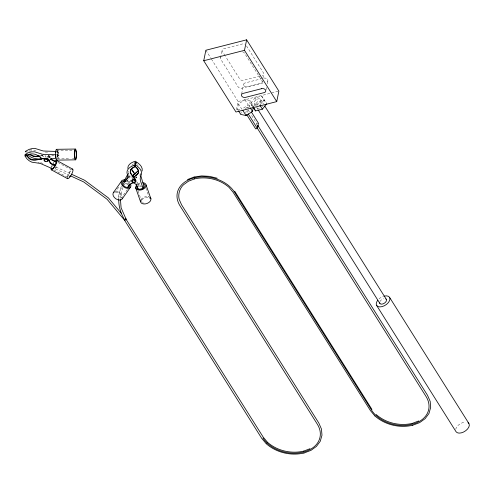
<?xml version="1.0" encoding="UTF-8"?>
<svg xmlns="http://www.w3.org/2000/svg" width="494" height="494" viewBox="0 0 494 494"><rect width="100%" height="100%" fill="white"/><g stroke="black" fill="none" stroke-linecap="round" stroke-linejoin="round"><path stroke-width="0.37" stroke-dasharray="2.47 1.85" d="M128.409 172.474L128.489 171.56M128.372 175.648L128.872 171.14M140.092 175.104L140.494 173.301M136.554 176.988L136.449 177.951L136.634 176.574M48.647 156.209L48.733 155.801M57.681 158.5L58.341 158.074L57.532 154.801L58.039 152.319L57.446 152.306M56.31 166.404L56.39 165.99M57.001 155.622L58.848 155.591L58.928 155.184L58.014 151.467L56.193 151.436M139.938 175.364L140.191 174.123M220.522 57.909L222.121 50.036M236.435 109.761L238.114 101.511L211.173 58.675M238.157 110.323L237.423 109.149L238.491 103.901L244.907 99.776L250.254 100.9L253.564 106.154L248.21 105.031L241.794 109.162L238.491 103.901M241.634 93.965L243.616 84.215M240.726 114.41L241.338 111.409M245.759 113.126L246.222 110.878M249.921 107.315L249.186 106.148L250.254 100.9M262.116 82.115L262.407 80.689M262.987 77.824L263.716 74.242M256.448 125.149L256.75 123.648L250.798 114.188M266.019 89.815L266.63 86.814M267.242 83.813L267.853 80.818M121.314 186.207L118.332 196.519L118.511 198.878M122.895 187.522L120.215 196.624L120.406 198.884M128.601 174.055L128.915 173.005M128.286 184.163L128.057 184.528L125.748 183.54M128.786 183.354L130.99 180.242M114.762 192.765L119.536 186.016M127.353 189.529L121.283 198.113A4.205 2.816 35.3 0 0 119.789 193.716A4.205 2.816 35.3 0 0 114.849 192.845M124.118 185.071L129.354 177.964M131.768 165.595L132.707 164.397L135.257 163.008M252.755 106.673L250.631 103.289L254.953 97.874L261.746 96.145L266.346 103.203M253.113 107.235L257.436 101.82L264.228 100.084L266.285 103.153M259.893 105.234L264.216 99.825M55.025 167.867L55.908 166.861M135.77 178.285L136.535 177.537M131.077 179.835L128.144 184.12L125.834 183.126M245.339 108.624L249.186 106.148M48.289 157.913L52.111 155.468M48.208 158.327L52.024 155.882L53.914 155.641M29.473 151.306L33.814 150.516L36.544 151.084M29.319 150.188L32.246 149.423M259.937 76.101L243.499 80.3A2.859 2.038 11.5 0 1 239.714 78.978L225.579 56.507M262.339 78.54L245.154 82.93A2.859 2.038 11.5 0 0 243.845 85.548A2.859 2.038 11.5 0 0 247.63 86.87L263.327 82.868M238.114 101.511L278.134 91.291M246.827 107.877L248.525 107.439L247.463 112.694L246.327 112.984M256.75 123.648L258.448 123.216M38.927 155.857L43.873 154.641M41.317 155.659L42.552 155.357M70.074 173.561L56.254 167.182L55.766 167.762L55.47 168.917L69.222 175.253M55.47 168.917L56.254 167.182M141.21 185.855L138.777 186.133L137.202 181.736M142.797 186.077L138.691 186.547L136.671 181.52M57.088 155.209L58.928 155.184M57.767 158.086L58.341 158.074M56.588 150.509L73.143 150.275M57.409 158.907L69.45 158.735M72.457 158.691L74.718 158.66M47.56 152.127L44.651 152.029M55.519 154.746L57.532 154.801M38.026 162.199L39.23 162.31M237.423 109.149L240.763 109.853M26.695 152.146L27.547 152.331M27.683 151.775L28.072 151.868M40.582 162.612L43.571 163.742M57.897 162.458L71.408 169.825M53.976 169.893L67.493 177.253M133.781 179.149L131.898 177.266M41.552 154.702L43.478 156.308M41.471 155.116L43.398 156.722M137.054 164.588L138.159 165.638M250.631 103.289L253.101 106.97M48.931 155.264L50.234 157.469M48.844 155.678L49.77 157.178M246.531 45.942L263.487 72.908A2.859 2.038 11.5 0 1 262.178 75.533M261.746 96.145L264.228 100.084M260.634 99.492L263.506 104.061M254.953 97.874L257.436 101.82M225.178 55.865L222.349 51.37A2.859 2.038 11.5 0 1 223.659 48.745L242.338 43.978A2.859 2.038 11.5 0 1 244.505 44.096M254.219 103.623L256.269 106.883M256.682 107.538L257.911 109.495M244.907 99.776L248.21 105.031M248.019 109.767L250.402 113.552M205.868 50.24L210.765 58.026M131.812 177.679L132.411 178.637M145.884 188.06L149.521 198.446A4.205 2.717 -19.3 0 0 143.742 198.18A4.205 2.717 -19.3 0 0 142.457 202.559M138.042 190.974L141.679 201.361M58.039 152.319L58.848 155.591M57.341 154.776L58.255 158.488M379.046 298.895A7.632 4.434 -32.2 0 1 383.566 296.301M455.666 429.323A7.632 4.434 -32.2 0 1 465.249 422.067M118.807 198.767A61.046 43.466 11.5 0 1 122.074 186.343M129.589 175.586A0.951 0.636 36.4 0 1 130.144 176.049M126.637 181.193A4.205 2.816 35.3 0 1 129.119 183.231M126.804 180.366A5.409 3.625 35.3 0 1 129.996 182.984M116.047 191.444A5.409 3.625 35.3 0 1 122.364 195.754M136.134 177.216A1.846 1.315 11.5 0 1 135.418 177.593M136.264 177.34A1.846 1.315 11.5 0 1 135.733 177.859M144.112 203.139A4.205 2.717 -19.3 0 1 143.198 202.941M137.678 185.275A4.205 2.717 -19.3 0 1 140.401 183.7M140.92 199.749A5.409 3.495 -19.3 0 1 148.972 196.785M137.746 184.108A5.409 3.495 -19.3 0 1 140.265 182.928M67.944 177.402A4.205 1.173 -61.4 0 1 68.999 173.53A4.205 1.173 -61.4 0 1 71.729 170.22M51.728 167.429A4.205 1.173 -61.4 0 1 52.315 165.669M53.327 163.742A4.205 1.173 -61.4 0 1 53.914 162.884M67.32 176.945A5.409 1.507 -61.4 0 1 71.581 169.528M51.395 167.04A5.409 1.507 -61.4 0 1 52.463 164.582M53.161 163.366A5.409 1.507 -61.4 0 1 53.914 162.26M48.752 155.456A1.846 1.315 11.5 0 1 47.325 156.728A1.846 1.315 11.5 0 1 45.213 155.678M48.566 155.517A1.846 1.315 11.5 0 1 47.004 157.141M46.078 156.931A1.846 1.315 11.5 0 1 45.028 155.74M56.81 150.682A4.205 0.865 89.2 0 1 57.255 157.765M57.137 150.102A5.409 1.112 89.2 0 1 57.44 158.636M262.58 106.062A3.816 2.217 -32.2 0 1 261.931 106.741M259.369 108.124A3.816 2.217 -32.2 0 1 256.695 107.562M256.763 105.66A3.816 2.217 -32.2 0 1 260.437 102.876A3.816 2.217 -32.2 0 1 263.327 103.981M379.948 301.544A3.816 2.217 -32.2 0 1 383.628 298.759M263.833 78.157A2.859 2.038 11.5 0 1 267.625 79.478A2.859 2.038 11.5 0 1 266.315 82.103M242.542 51.864A2.859 2.038 11.5 0 1 244.524 53.173L261.888 80.781A2.859 2.038 11.5 0 1 260.579 83.406L241.899 88.173A2.859 2.038 11.5 0 1 238.108 86.851L220.75 59.243A2.859 2.038 11.5 0 1 220.762 57.428M256.028 104.314A3.816 2.217 -32.2 0 0 260.844 100.041A3.816 2.217 -32.2 0 0 255.398 100.313A3.816 2.217 -32.2 0 0 256.028 104.314"/><path stroke-width="0.74" d="M142.167 170.992C143.019 166.824 139.228 163.78 136.165 161.742L135.869 163.946M135.047 162.242L134.498 166.725L131.954 168.121L130.54 169.917L130.2 172.301L131.089 174.209L135.794 180.711M135.171 163.421L135.399 161.198C132.009 162.223 127.687 164.261 127.779 168.411M135.362 166.429L136.017 162.693M44.127 159.945L44.207 159.531M45.3 159.043A1.846 1.315 11.5 0 1 47.72 160.76A1.846 1.315 11.5 0 1 44.75 161.254A1.846 1.315 11.5 0 1 45.3 159.043L45.38 158.63M133.738 179.977L133.825 179.563A1.846 1.315 11.5 0 1 135.208 181.767M135.251 180.866L135.337 180.452M143.099 188.22L143.643 185.571L140.87 175.808M203.732 60.737L205.868 50.24L246.63 39.829L278.875 91.106L276.739 101.603L235.978 112.008L203.732 60.737L244.493 50.332L246.63 39.829M238.522 110.903L240.726 114.41L246.08 115.534L252.496 111.409L253.255 107.655M246.555 114.386L255.682 128.903L257.38 128.471L258.448 123.216L251.304 111.86M123.525 182.138L127.6 174.561M125.068 181.835C126.026 179.637 128.1 177.451 127.526 174.864C125.198 170.041 130.311 166.188 134.559 165.336L134.417 167.139L131.867 168.528L130.459 170.331M127.613 187.473L128.841 185.485M128.026 187.078C128.959 183.206 133.219 183.688 135.696 181.668L135.881 180.298L135.313 179.143L131.176 173.795L130.28 171.887M113.336 192.697L121.58 181.045M122.271 198.792L130.515 187.133M129.292 184.682L129.761 184.027M138.635 170.319L131.984 176.309M138.555 170.733L132.67 175.765M138.462 172.684L137.221 174.271L133.534 177.173M253.113 107.235L255.583 110.915L262.376 109.18L266.698 103.765M54.581 165.194L54.982 164.737M55.779 164.144L54.797 165.262L50.11 163.119M133.454 177.587L137.141 174.685L138.376 173.098L138.505 171.109L137.486 168.948L135.282 166.842L135.492 165.045C139.265 167.157 143.705 171.998 140.475 176.377C139.147 180.588 142.525 184.768 142.97 188.881L138.104 189.443M48.844 160.494L51.438 158.778L55.149 158.537M50.876 158.71L51.518 158.364M133.979 165.706L134.603 165.459M187.473 179.557L194.086 177.031M194.679 178.834L188.424 181.224L183.447 184.812C179.705 188.338 177.865 194.414 179.186 199.366L181.588 204.837L318.834 423.068L321.483 429.113L321.983 435.183L320.254 441.272L316.432 446.409L310.942 450.374L304.032 453.01M303.44 451.207L309.991 448.706M412.132 423.457L418.684 420.956M412.725 425.26L419.634 422.623L425.124 418.665L428.946 413.521L430.675 407.433L430.175 401.363L427.526 395.317L257.868 125.544M131.027 183.268L131.429 183.151M133.182 182.644L133.584 182.527M38.927 155.857C35.871 156.833 32.536 156.135 30.004 154.208M38.841 156.271C35.79 157.246 32.45 156.549 29.918 154.622M194.185 177L201.669 175.92L209.542 176.352L217.274 178.254M194.587 178.865C206.572 176.154 219.756 179.205 229.031 187.362L233.131 192.296L370.37 410.533L374.884 415.929M412.231 423.426C399.683 426.266 385.882 423.068 376.175 414.534M412.632 425.291C399.523 428.261 385.11 424.92 374.971 416.004M303.538 451.176C290.985 454.017 277.19 450.818 267.482 442.284M303.94 453.041C290.83 456.011 276.418 452.671 266.278 443.754M56.575 149.305L75.391 149.04M56.662 160.118L75.477 159.852A5.409 1.112 89.2 0 0 76.379 151.868A5.409 1.112 89.2 0 0 74.452 151.621A5.409 1.112 89.2 0 0 75.477 159.852M56.193 151.436L43.281 150.997L35.148 148.484L32.141 148.571L29.072 149.379L25.608 151.288L25.991 151.374M55.519 154.746L42.608 154.307L34.475 151.788L31.468 151.88L28.399 152.689L24.935 154.591L27.398 155.178C32.413 152.121 38.316 154.758 41.842 158.815M25.929 151.547L25.54 151.467L25.886 151.967M41.255 159.303C36.507 158.617 30.943 158.864 27.837 154.418M25.75 154.356L26.25 154.474M125.735 218.786L263.24 437.171L267.569 442.365M52.098 168.578L40.354 163.434L31.906 162.193L29.263 160.828L26.898 158.79L24.7 155.598L27.176 156.135C32.054 164.953 41.638 156.141 48.085 159.401C49.258 162.495 51.524 164.601 54.673 165.589M71.457 174.197L84.591 180.248L108.39 197.903L121.58 213.667M70.593 175.889L83.653 181.909L107.105 199.292L124.463 220.071M56.637 162.013L51.191 159.087M56.557 162.427L51.777 160.025L50.691 158.914M54.76 165.175C50.728 164.465 49.616 160.674 47.121 158.247C40.551 157.722 31.919 163.44 27.263 155.721L25.521 155.344L25.879 155.863M56.427 160.291L72.643 169.127M51.388 169.85L67.604 178.686A5.409 1.507 -61.4 0 0 71.889 173.764A5.409 1.507 -61.4 0 0 72.186 169.164M128.607 176.037A0.951 0.636 36.4 0 0 128.922 176.617L129.323 176.895A0.951 0.636 36.4 0 0 130.113 176.901M133.108 182.459L136.078 184.416L137.95 189.017M39.52 156.394L40.965 157.598M136.468 167.478L137.573 168.534L138.592 170.696M266.192 443.68L261.678 438.277L124.395 219.978M135.072 174.129L131.336 168.8M134.627 174.079L131.25 169.214M136.165 184.003L136.616 184.626M244.493 50.332L276.739 101.603M389.513 297.258L468.88 423.463M264.741 106.025L386.302 299.321M259.893 105.234L262.376 109.18M258.325 110.15L379.886 303.446M253.459 107.531L255.583 110.915M376.675 305.508L456.042 431.719A7.632 4.434 -32.2 0 0 465.749 430.7A7.632 4.434 -32.2 0 0 468.022 422.648M250.291 107.902L252.496 111.409M257.17 127.952L425.982 396.379A30.523 21.73 11.5 0 1 412.039 424.352A30.523 21.73 11.5 0 1 371.636 410.255L234.397 192.024A30.523 21.73 11.5 0 0 193.994 177.926A30.523 21.73 11.5 0 0 180.051 205.899L317.29 424.13A30.523 21.73 11.5 0 1 303.347 452.103A30.523 21.73 11.5 0 1 262.944 438.005M248.254 113.953L257.38 128.471M242.77 110.273L246.08 115.534M234.687 191.19L371.933 409.421M125.951 218.898L125.278 220.04L126.1 219.194L121.092 207.783L120.468 199.644M137.227 186.312L137.375 186.738M137.709 187.671L138.036 188.603M146.07 184.972L150.923 198.823M135.677 187.831L140.524 201.676M384.159 296.134A7.632 4.434 -32.2 0 1 389.599 300.587A7.632 4.434 -32.2 0 1 379.763 306.91A7.632 4.434 -32.2 0 1 377.743 300.259M124.865 220.151A61.046 43.466 11.5 0 1 118.776 199.527M122.401 185.701A61.046 43.466 11.5 0 1 129.125 176.784M257.609 125.383A0.951 0.556 -32.2 0 1 257.572 126.371M132.052 181.292A1.846 1.315 11.5 0 1 133.825 179.563M134.893 181.99A1.846 1.315 11.5 0 1 134.041 182.212M133.565 182.181A1.846 1.315 11.5 0 1 133.102 182.07M132.676 181.872A1.846 1.315 11.5 0 1 132.318 181.607M129.589 184.095A4.205 2.816 35.3 0 1 127.866 187.405A4.205 2.816 35.3 0 1 122.975 184.947M122.5 184.083A4.205 2.816 35.3 0 1 124.679 180.742M130.607 184.095A5.409 3.625 35.3 0 1 127.403 188.375A5.409 3.625 35.3 0 1 121.252 183.336A5.409 3.625 35.3 0 1 125.525 179.933M122.636 197.903A5.409 3.625 35.3 0 1 115.824 198.779A5.409 3.625 35.3 0 1 114.003 192.018M143.396 183.706A4.205 2.717 -19.3 0 1 144.273 187.282A4.205 2.717 -19.3 0 1 138.944 189.245A4.205 2.717 -19.3 0 1 137.134 186.016M142.945 182.681A5.409 3.495 -19.3 0 1 145.483 187.22A5.409 3.495 -19.3 0 1 137.999 189.974A5.409 3.495 -19.3 0 1 136.77 184.96M149.923 197.279A5.409 3.495 -19.3 0 1 147.008 203.503A5.409 3.495 -19.3 0 1 140.543 200.731M44.188 159.877A1.846 1.315 11.5 0 1 46.325 158.667A1.846 1.315 11.5 0 1 47.659 160.661M47.405 160.927A1.846 1.315 11.5 0 1 47.054 161.13M45.232 161.063A1.846 1.315 11.5 0 1 44.293 160.223M55.044 161.662A4.205 1.173 -61.4 0 1 55.038 165.447A4.205 1.173 -61.4 0 1 51.648 168.096M70.123 176.092A4.205 1.173 -61.4 0 1 69.537 176.803M54.667 161.347A5.409 1.507 -61.4 0 1 56.717 162.032A5.409 1.507 -61.4 0 1 53.154 168.787A5.409 1.507 -61.4 0 1 51.104 168.102M67.32 178.396A5.409 1.507 -61.4 0 1 67.221 177.803M56.656 158.914A4.205 0.865 89.2 0 1 56.427 158.747M56.032 157.605A4.205 0.865 89.2 0 1 55.791 155.69M55.853 152.51A4.205 0.865 89.2 0 1 55.983 151.658M56.952 159.97A5.409 1.112 89.2 0 1 55.507 154.566A5.409 1.112 89.2 0 1 56.866 149.528M385.87 298.913A3.816 2.217 -32.2 0 1 384.326 303.223A3.816 2.217 -32.2 0 1 379.676 302.902M261.697 88.661L243.017 93.428A2.859 2.038 11.5 0 0 241.708 96.052A2.859 2.038 11.5 0 0 245.499 97.374L264.179 92.606A2.859 2.038 11.5 0 0 265.488 89.982A2.859 2.038 11.5 0 0 261.697 88.661M132.231 182.02A1.846 1.315 11.5 0 0 135.337 181.891A1.846 1.315 11.5 0 0 133.263 179.952A1.846 1.315 11.5 0 0 132.231 182.02M74.668 152.245A4.205 0.865 89.2 0 0 75.471 158.648A4.205 0.865 89.2 0 0 76.169 152.442A4.205 0.865 89.2 0 0 74.668 152.245"/></g></svg>
